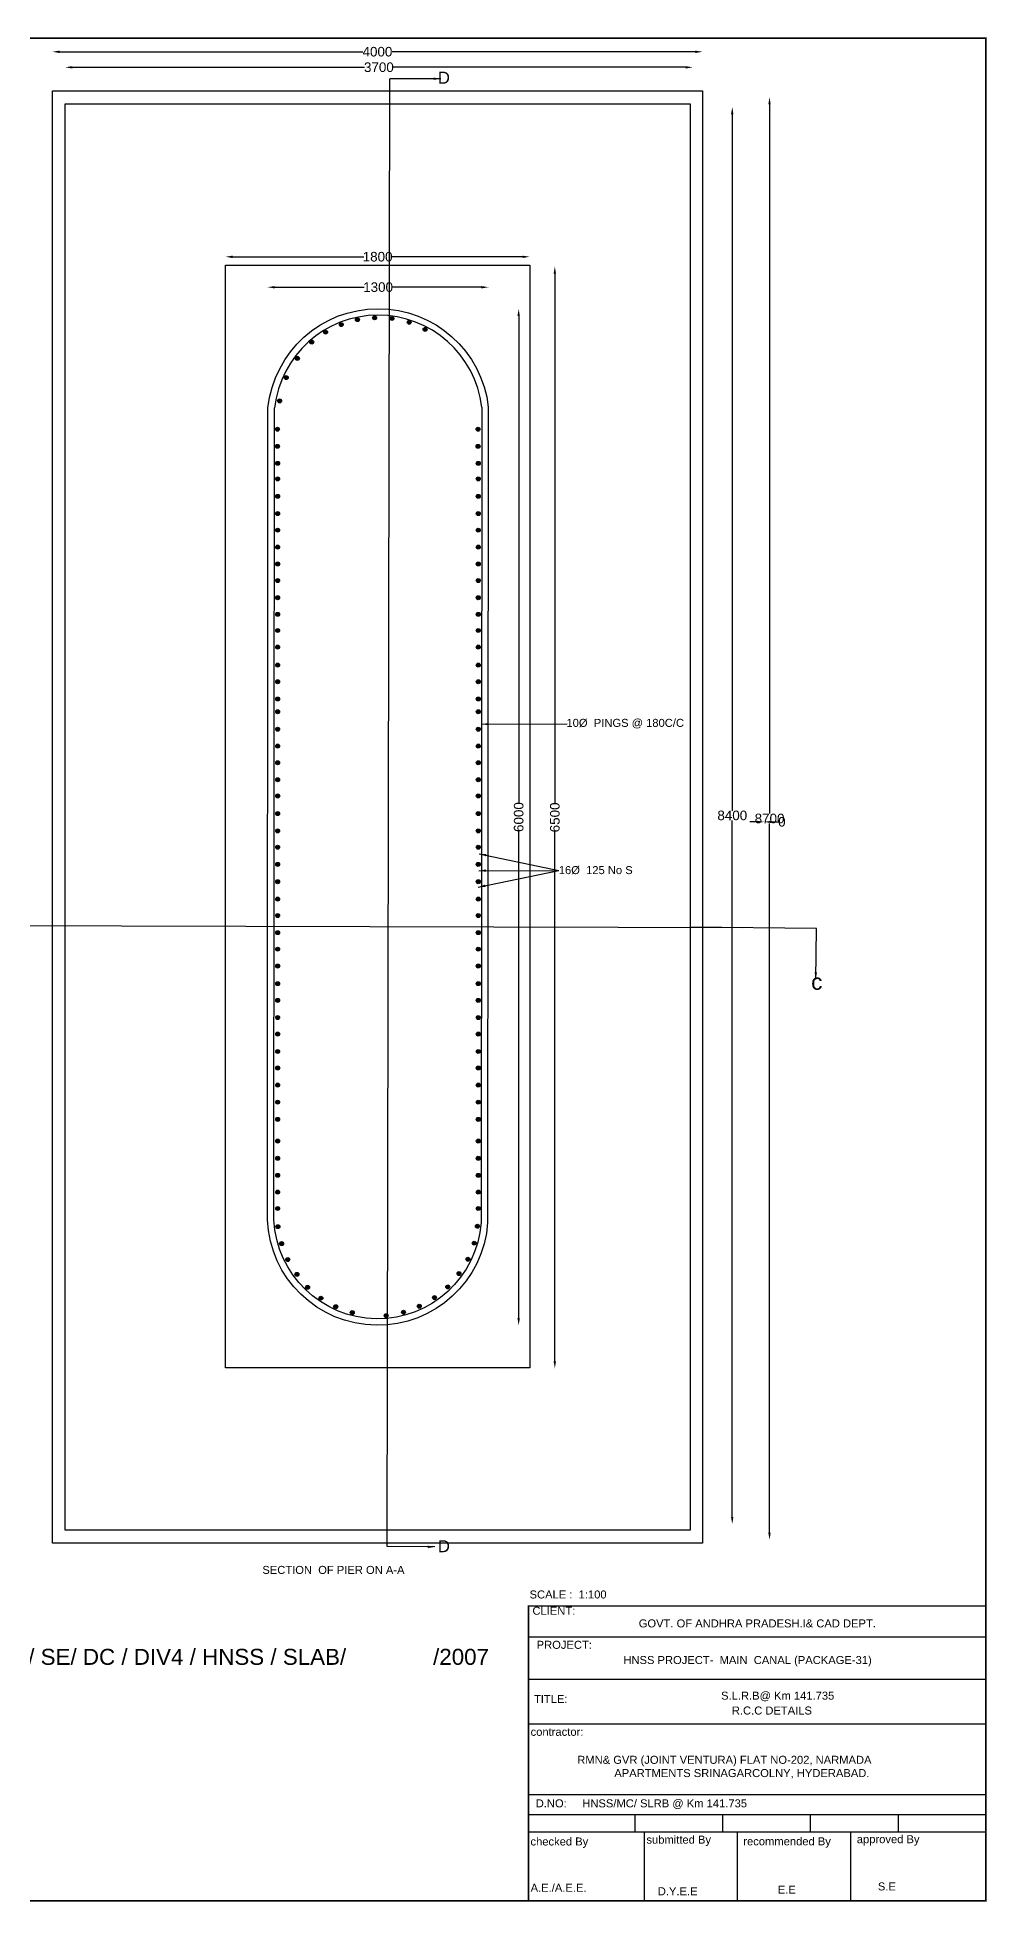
# Model space of a CAD drawing. Header units: inches. Extents: x -24493 to -7702, y 2644 to 14293.
# Drawn here: x -13636 to -7702, y 2644 to 14293 of the extents above; entities that cross this region are included whole.
import ezdxf

# ---------------------------------------------------------------- set-up
doc = ezdxf.new("R2010")
doc.units = ezdxf.units.IN
doc.header["$MEASUREMENT"] = 0
doc.styles.get("Standard").update_dxf_attribs({"font": 'arial.ttf'})
doc.dimstyles.new('ST100', dxfattribs={"dimtxt": 60, "dimasz": 45, "dimexe": 0, "dimexo": 10, "dimgap": 0.09, "dimtad": 0, "dimtih": 1, "dimtoh": 1, "dimdec": 0, "dimzin": 0, "dimdsep": 46, "dimtxsty": 'Standard', "dimcen": 0, "dimse1": 1, "dimse2": 1, "dimadec": 0, "dimazin": 0, "dimtfac": 1, "dimtdec": 0, "dimtofl": 0, "dimtmove": 0, "dimatfit": 3, "dimfxl": 50, "dimtolj": 1, "dimtzin": 0, "dimarcsym": 0})

# ---------------------------------------------------------------- blocks, each defined once
blk = doc.blocks.new('*D26')
at = {"color": 0, "lineweight": -2, "transparency": 16777216}
for p, q in [((-12415, 12922), (-11596, 12922)), ((-10603, 12922), (-11422, 12922))]:
    blk.add_line(p, q, dxfattribs=at)
at = {"color": 0, "transparency": 16777216}
for points in [[(-12415, 12929), (-12415, 12914), (-12460, 12922)], [(-10603, 12929), (-10603, 12914), (-10558, 12922)]]:
    blk.add_solid(points, dxfattribs=at)
at = {"layer": 'Defpoints', "color": 0, "transparency": 16777216}
for p in [(-12460, 12869), (-10558, 12922), (-10558, 12869)]:
    blk.add_point(p, dxfattribs=at)
at = {"color": 0, "transparency": 16777216, "insert": (-11509, 12922), "char_height": 60, "attachment_point": 5}
blk.add_mtext('\\A1;1800', dxfattribs=at)
blk = doc.blocks.new('*D27')
at = {"color": 0, "lineweight": -2, "transparency": 16777216}
for p, q in [((-12152, 12732), (-11593, 12732)), ((-10860, 12732), (-11420, 12732))]:
    blk.add_line(p, q, dxfattribs=at)
at = {"color": 0, "transparency": 16777216}
for points in [[(-12152, 12739), (-12152, 12724), (-12197, 12732)], [(-10860, 12739), (-10860, 12724), (-10815, 12732)]]:
    blk.add_solid(points, dxfattribs=at)
at = {"layer": 'Defpoints', "color": 0, "transparency": 16777216}
for p in [(-10815, 12732), (-12197, 12655), (-10815, 12655)]:
    blk.add_point(p, dxfattribs=at)
at = {"color": 0, "transparency": 16777216, "insert": (-11506, 12732), "char_height": 60, "attachment_point": 5}
blk.add_mtext('\\A1;1300', dxfattribs=at)
blk = doc.blocks.new('*D28')
at = {"color": 0, "lineweight": -2, "transparency": 16777216}
for p, q in [((-10627, 12552), (-10627, 9511)), ((-10627, 6290), (-10627, 9331))]:
    blk.add_line(p, q, dxfattribs=at)
at = {"color": 0, "transparency": 16777216}
for points in [[(-10635, 12552), (-10620, 12552), (-10627, 12597)], [(-10635, 6290), (-10620, 6290), (-10627, 6245)]]:
    blk.add_solid(points, dxfattribs=at)
at = {"layer": 'Defpoints', "color": 0, "transparency": 16777216}
for p in [(-10699, 12597), (-10699, 6245), (-10627, 6245)]:
    blk.add_point(p, dxfattribs=at)
at = {"color": 0, "transparency": 16777216, "insert": (-10627, 9421), "char_height": 60, "attachment_point": 5, "rotation": 90}
blk.add_mtext('\\A1;6000', dxfattribs=at)
blk = doc.blocks.new('*D29')
at = {"color": 0, "lineweight": -2, "transparency": 16777216}
for p, q in [((-10401, 12816), (-10401, 9508)), ((-10401, 6021), (-10401, 9329))]:
    blk.add_line(p, q, dxfattribs=at)
at = {"color": 0, "transparency": 16777216}
for points in [[(-10409, 12816), (-10394, 12816), (-10401, 12861)], [(-10409, 6021), (-10394, 6021), (-10401, 5976)]]:
    blk.add_solid(points, dxfattribs=at)
at = {"layer": 'Defpoints', "color": 0, "transparency": 16777216}
for p in [(-10400, 12861), (-10401, 5976), (-10400, 5976)]:
    blk.add_point(p, dxfattribs=at)
at = {"color": 0, "transparency": 16777216, "insert": (-10401, 9419), "char_height": 60, "attachment_point": 5, "rotation": 90}
blk.add_mtext('\\A1;6500', dxfattribs=at)
blk = doc.blocks.new('*D30')
at = {"color": 0, "lineweight": -2, "transparency": 16777216}
for p, q in [((-13497, 14203), (-11601, 14203)), ((-9523, 14203), (-11419, 14203))]:
    blk.add_line(p, q, dxfattribs=at)
at = {"color": 0, "transparency": 16777216}
for points in [[(-13497, 14210), (-13497, 14195), (-13542, 14203)], [(-9523, 14210), (-9523, 14195), (-9478, 14203)]]:
    blk.add_solid(points, dxfattribs=at)
at = {"layer": 'Defpoints', "color": 0, "transparency": 16777216}
for p in [(-9478, 14203), (-13542, 13959), (-9478, 13959)]:
    blk.add_point(p, dxfattribs=at)
at = {"color": 0, "transparency": 16777216, "insert": (-11510, 14203), "char_height": 60, "attachment_point": 5}
blk.add_mtext('\\A1;4000', dxfattribs=at)
blk = doc.blocks.new('*D31')
at = {"color": 0, "lineweight": -2, "transparency": 16777216}
for p, q in [((-13417, 14106), (-11590, 14106)), ((-9584, 14106), (-11411, 14106))]:
    blk.add_line(p, q, dxfattribs=at)
at = {"color": 0, "transparency": 16777216}
for points in [[(-13417, 14113), (-13417, 14098), (-13462, 14106)], [(-9584, 14113), (-9584, 14098), (-9539, 14106)]]:
    blk.add_solid(points, dxfattribs=at)
at = {"layer": 'Defpoints', "color": 0, "transparency": 16777216}
for p in [(-13462, 14106), (-13462, 13959), (-9539, 13959)]:
    blk.add_point(p, dxfattribs=at)
at = {"color": 0, "transparency": 16777216, "insert": (-11501, 14106), "char_height": 60, "attachment_point": 5}
blk.add_mtext('\\A1;3700', dxfattribs=at)
blk = doc.blocks.new('*D40')
at = {"color": 0, "lineweight": -2, "transparency": 16777216}
for p, q in [((-9059, 13874), (-9059, 9443)), ((-9059, 4950), (-9059, 9381))]:
    blk.add_line(p, q, dxfattribs=at)
at = {"color": 0, "transparency": 16777216}
for points in [[(-9067, 13874), (-9052, 13874), (-9059, 13919)], [(-9067, 4950), (-9052, 4950), (-9059, 4905)]]:
    blk.add_solid(points, dxfattribs=at)
at = {"layer": 'Defpoints', "color": 0, "transparency": 16777216}
for p in [(-9122, 13919), (-9059, 13919), (-9131, 4905)]:
    blk.add_point(p, dxfattribs=at)
at = {"color": 0, "transparency": 16777216, "insert": (-9059, 9412), "char_height": 60, "attachment_point": 5}
blk.add_mtext('\\A1;8700', dxfattribs=at)
blk = doc.blocks.new('*D41')
at = {"color": 0, "lineweight": -2, "transparency": 16777216}
for p, q in [((-9292, 13813), (-9292, 9461)), ((-9292, 5048), (-9292, 9400))]:
    blk.add_line(p, q, dxfattribs=at)
at = {"color": 0, "transparency": 16777216}
for points in [[(-9300, 13813), (-9285, 13813), (-9292, 13858)], [(-9300, 5048), (-9285, 5048), (-9292, 5003)]]:
    blk.add_solid(points, dxfattribs=at)
at = {"layer": 'Defpoints', "color": 0, "transparency": 16777216}
for p in [(-9205, 13858), (-9292, 5003), (-9216, 5003)]:
    blk.add_point(p, dxfattribs=at)
at = {"color": 0, "transparency": 16777216, "insert": (-9292, 9431), "char_height": 60, "attachment_point": 5}
blk.add_mtext('\\A1;8400', dxfattribs=at)
blk = doc.blocks.new('*D42')
at = {"color": 0, "lineweight": -2, "transparency": 16777216}
for p, q in [((-9137, 9391), (-9182, 9391)), ((-9047, 9391), (-9002, 9391))]:
    blk.add_line(p, q, dxfattribs=at)
at = {"color": 0, "transparency": 16777216}
for points in [[(-9137, 9398), (-9137, 9383), (-9092, 9391)], [(-9047, 9398), (-9047, 9383), (-9092, 9391)]]:
    blk.add_solid(points, dxfattribs=at)
at = {"layer": 'Defpoints', "color": 0, "transparency": 16777216}
blk.add_point((-9092, 9391), dxfattribs=at)
blk.add_point((-9092, 9391), dxfattribs=at)
blk.add_point((-9092, 9391), dxfattribs=at)
at = {"color": 0, "transparency": 16777216, "insert": (-8982, 9391), "char_height": 60, "attachment_point": 5}
blk.add_mtext('\\A1;0', dxfattribs=at)

msp = doc.modelspace()

# ---------------------------------------------------------------- hatches: boundary and pattern name
h = msp.add_hatch(color=256)
edge = h.paths.add_edge_path()
edge.add_arc((-11736.5, 12498.4), 12.3, 0, 360)
h = msp.add_hatch(color=256)
edge = h.paths.add_edge_path()
edge.add_arc((-11634.9, 12529), 12.3, 0, 360)
h = msp.add_hatch(color=256)
edge = h.paths.add_edge_path()
edge.add_arc((-11527.6, 12540.8), 12.3, 0, 360)
h = msp.add_hatch(color=256)
edge = h.paths.add_edge_path()
edge.add_arc((-11419.6, 12536.2), 12.3, 0, 360)
h = msp.add_hatch(color=256)
edge = h.paths.add_edge_path()
edge.add_arc((-11311.8, 12512.8), 12.3, 0, 360)
h = msp.add_hatch(color=256)
edge = h.paths.add_edge_path()
edge.add_arc((-11211.9, 12468), 12.3, 0, 360)
h = msp.add_hatch(color=256)
edge = h.paths.add_edge_path()
edge.add_arc((-11920.9, 12388.9), 12.3, 0, 360)
h = msp.add_hatch(color=256)
edge = h.paths.add_edge_path()
edge.add_arc((-11834.1, 12451), 12.3, 0, 360)
h = msp.add_hatch(color=256)
edge = h.paths.add_edge_path()
edge.add_arc((-12010.5, 12287), 12.3, 0, 360)
h = msp.add_hatch(color=256)
edge = h.paths.add_edge_path()
edge.add_arc((-12080.3, 12167.1), 12.3, 0, 360)
h = msp.add_hatch(color=256)
edge = h.paths.add_edge_path()
edge.add_arc((-12121.5, 12021.4), 12.3, 0, 360)
h = msp.add_hatch(color=256)
edge = h.paths.add_edge_path()
edge.add_arc((-12135.1, 11844.4), 12.3, 0, 360)
h = msp.add_hatch(color=256)
edge = h.paths.add_edge_path()
edge.add_arc((-10881, 11844.4), 12.3, 0, 360)
h = msp.add_hatch(color=256)
edge = h.paths.add_edge_path()
edge.add_arc((-12135.3, 11737.6), 12.3, 0, 360)
h = msp.add_hatch(color=256)
edge = h.paths.add_edge_path()
edge.add_arc((-10881.2, 11737.6), 12.3, 0, 360)
h = msp.add_hatch(color=256)
edge = h.paths.add_edge_path()
edge.add_arc((-12133.8, 11631.3), 12.3, 0, 360)
h = msp.add_hatch(color=256)
edge = h.paths.add_edge_path()
edge.add_arc((-12133.8, 11534.2), 12.3, 0, 360)
h = msp.add_hatch(color=256)
edge = h.paths.add_edge_path()
edge.add_arc((-10879.6, 11631.3), 12.3, 0, 360)
h = msp.add_hatch(color=256)
edge = h.paths.add_edge_path()
edge.add_arc((-10879.6, 11534.2), 12.3, 0, 360)
h = msp.add_hatch(color=256)
edge = h.paths.add_edge_path()
edge.add_arc((-12133.8, 11425.1), 12.3, 0, 360)
h = msp.add_hatch(color=256)
edge = h.paths.add_edge_path()
edge.add_arc((-10879.6, 11425.1), 12.3, 0, 360)
h = msp.add_hatch(color=256)
edge = h.paths.add_edge_path()
edge.add_arc((-12133.8, 11317.3), 12.3, 0, 360)
h = msp.add_hatch(color=256)
edge = h.paths.add_edge_path()
edge.add_arc((-10879.6, 11317.3), 12.3, 0, 360)
h = msp.add_hatch(color=256)
edge = h.paths.add_edge_path()
edge.add_arc((-12133.8, 11213.6), 12.3, 0, 360)
h = msp.add_hatch(color=256)
edge = h.paths.add_edge_path()
edge.add_arc((-10879.6, 11213.6), 12.3, 0, 360)
h = msp.add_hatch(color=256)
edge = h.paths.add_edge_path()
edge.add_arc((-12133.8, 11107.7), 12.3, 0, 360)
h = msp.add_hatch(color=256)
edge = h.paths.add_edge_path()
edge.add_arc((-10879.6, 11107.7), 12.3, 0, 360)
h = msp.add_hatch(color=256)
edge = h.paths.add_edge_path()
edge.add_arc((-12133.8, 11002.6), 12.3, 0, 360)
h = msp.add_hatch(color=256)
edge = h.paths.add_edge_path()
edge.add_arc((-10879.6, 11002.6), 12.3, 0, 360)
h = msp.add_hatch(color=256)
edge = h.paths.add_edge_path()
edge.add_arc((-12133.8, 10898.8), 12.3, 0, 360)
h = msp.add_hatch(color=256)
edge = h.paths.add_edge_path()
edge.add_arc((-10879.6, 10898.8), 12.3, 0, 360)
h = msp.add_hatch(color=256)
edge = h.paths.add_edge_path()
edge.add_arc((-12133.8, 10791.7), 12.3, 0, 360)
h = msp.add_hatch(color=256)
edge = h.paths.add_edge_path()
edge.add_arc((-10879.6, 10791.7), 12.3, 0, 360)
h = msp.add_hatch(color=256)
edge = h.paths.add_edge_path()
edge.add_arc((-12133.8, 10687.9), 12.3, 0, 360)
h = msp.add_hatch(color=256)
edge = h.paths.add_edge_path()
edge.add_arc((-10879.6, 10687.9), 12.3, 0, 360)
h = msp.add_hatch(color=256)
edge = h.paths.add_edge_path()
edge.add_arc((-12133.8, 10586.8), 12.3, 0, 360)
h = msp.add_hatch(color=256)
edge = h.paths.add_edge_path()
edge.add_arc((-12133.8, 10483), 12.3, 0, 360)
h = msp.add_hatch(color=256)
edge = h.paths.add_edge_path()
edge.add_arc((-10879.6, 10586.8), 12.3, 0, 360)
h = msp.add_hatch(color=256)
edge = h.paths.add_edge_path()
edge.add_arc((-10879.6, 10483), 12.3, 0, 360)
h = msp.add_hatch(color=256)
edge = h.paths.add_edge_path()
edge.add_arc((-12133.8, 10370.4), 12.3, 0, 360)
h = msp.add_hatch(color=256)
edge = h.paths.add_edge_path()
edge.add_arc((-10879.6, 10370.4), 12.3, 0, 360)
h = msp.add_hatch(color=256)
edge = h.paths.add_edge_path()
edge.add_arc((-12133.8, 10266.6), 12.3, 0, 360)
h = msp.add_hatch(color=256)
edge = h.paths.add_edge_path()
edge.add_arc((-10879.6, 10266.6), 12.3, 0, 360)
h = msp.add_hatch(color=256)
edge = h.paths.add_edge_path()
edge.add_arc((-12133.8, 10158.9), 12.3, 0, 360)
h = msp.add_hatch(color=256)
edge = h.paths.add_edge_path()
edge.add_arc((-10879.6, 10158.9), 12.3, 0, 360)
h = msp.add_hatch(color=256)
edge = h.paths.add_edge_path()
edge.add_arc((-12133.8, 10079.1), 12.3, 0, 360)
h = msp.add_hatch(color=256)
edge = h.paths.add_edge_path()
edge.add_arc((-10879.6, 10079.1), 12.3, 0, 360)
h = msp.add_hatch(color=256)
edge = h.paths.add_edge_path()
edge.add_arc((-12133.8, 9970.1), 12.3, 0, 360)
h = msp.add_hatch(color=256)
edge = h.paths.add_edge_path()
edge.add_arc((-10879.6, 9970.1), 12.3, 0, 360)
h = msp.add_hatch(color=256)
edge = h.paths.add_edge_path()
edge.add_arc((-12133.8, 9864.4), 12.3, 0, 360)
h = msp.add_hatch(color=256)
edge = h.paths.add_edge_path()
edge.add_arc((-10879.6, 9864.4), 12.3, 0, 360)
h = msp.add_hatch(color=256)
edge = h.paths.add_edge_path()
edge.add_arc((-12133.8, 9760.5), 12.3, 0, 360)
h = msp.add_hatch(color=256)
edge = h.paths.add_edge_path()
edge.add_arc((-10879.6, 9760.5), 12.3, 0, 360)
h = msp.add_hatch(color=256)
edge = h.paths.add_edge_path()
edge.add_arc((-12133.8, 9654.2), 12.3, 0, 360)
h = msp.add_hatch(color=256)
edge = h.paths.add_edge_path()
edge.add_arc((-12133.8, 9553.2), 12.3, 0, 360)
h = msp.add_hatch(color=256)
edge = h.paths.add_edge_path()
edge.add_arc((-10879.6, 9654.2), 12.3, 0, 360)
h = msp.add_hatch(color=256)
edge = h.paths.add_edge_path()
edge.add_arc((-10879.6, 9553.2), 12.3, 0, 360)
h = msp.add_hatch(color=256)
edge = h.paths.add_edge_path()
edge.add_arc((-12133.8, 9442.7), 12.3, 0, 360)
h = msp.add_hatch(color=256)
edge = h.paths.add_edge_path()
edge.add_arc((-10879.6, 9442.7), 12.3, 0, 360)
h = msp.add_hatch(color=256)
edge = h.paths.add_edge_path()
edge.add_arc((-12133.8, 9334.8), 12.3, 0, 360)
h = msp.add_hatch(color=256)
edge = h.paths.add_edge_path()
edge.add_arc((-10879.6, 9334.8), 12.3, 0, 360)
h = msp.add_hatch(color=256)
edge = h.paths.add_edge_path()
edge.add_arc((-12133.8, 9232.7), 12.3, 0, 360)
h = msp.add_hatch(color=256)
edge = h.paths.add_edge_path()
edge.add_arc((-10879.6, 9232.7), 12.3, 0, 360)
h = msp.add_hatch(color=256)
edge = h.paths.add_edge_path()
edge.add_arc((-12133.8, 9125.4), 12.3, 0, 360)
h = msp.add_hatch(color=256)
edge = h.paths.add_edge_path()
edge.add_arc((-10879.6, 9125.4), 12.3, 0, 360)
h = msp.add_hatch(color=256)
edge = h.paths.add_edge_path()
edge.add_arc((-12133.8, 9017.1), 12.3, 0, 360)
h = msp.add_hatch(color=256)
edge = h.paths.add_edge_path()
edge.add_arc((-10879.6, 9017.1), 12.3, 0, 360)
h = msp.add_hatch(color=256)
edge = h.paths.add_edge_path()
edge.add_arc((-12133.8, 8908.2), 12.3, 0, 360)
h = msp.add_hatch(color=256)
edge = h.paths.add_edge_path()
edge.add_arc((-10879.6, 8908.2), 12.3, 0, 360)
h = msp.add_hatch(color=256)
edge = h.paths.add_edge_path()
edge.add_arc((-12133.8, 8805.6), 12.3, 0, 360)
h = msp.add_hatch(color=256)
edge = h.paths.add_edge_path()
edge.add_arc((-10879.6, 8805.6), 12.3, 0, 360)
h = msp.add_hatch(color=256)
edge = h.paths.add_edge_path()
edge.add_arc((-12133.8, 8698.6), 12.3, 0, 360)
h = msp.add_hatch(color=256)
edge = h.paths.add_edge_path()
edge.add_arc((-10879.6, 8698.6), 12.3, 0, 360)
h = msp.add_hatch(color=256)
edge = h.paths.add_edge_path()
edge.add_arc((-12133.8, 8595.6), 12.3, 0, 360)
h = msp.add_hatch(color=256)
edge = h.paths.add_edge_path()
edge.add_arc((-10879.6, 8595.6), 12.3, 0, 360)
h = msp.add_hatch(color=256)
edge = h.paths.add_edge_path()
edge.add_arc((-12133.8, 8490.2), 12.3, 0, 360)
h = msp.add_hatch(color=256)
edge = h.paths.add_edge_path()
edge.add_arc((-12133.8, 8380), 12.3, 0, 360)
h = msp.add_hatch(color=256)
edge = h.paths.add_edge_path()
edge.add_arc((-10879.6, 8490.2), 12.3, 0, 360)
h = msp.add_hatch(color=256)
edge = h.paths.add_edge_path()
edge.add_arc((-10879.6, 8380), 12.3, 0, 360)
h = msp.add_hatch(color=256)
edge = h.paths.add_edge_path()
edge.add_arc((-12133.8, 8275.6), 12.3, 0, 360)
h = msp.add_hatch(color=256)
edge = h.paths.add_edge_path()
edge.add_arc((-10879.6, 8275.6), 12.3, 0, 360)
h = msp.add_hatch(color=256)
edge = h.paths.add_edge_path()
edge.add_arc((-12133.8, 8168.3), 12.3, 0, 360)
h = msp.add_hatch(color=256)
edge = h.paths.add_edge_path()
edge.add_arc((-10879.6, 8168.3), 12.3, 0, 360)
h = msp.add_hatch(color=256)
edge = h.paths.add_edge_path()
edge.add_arc((-12133.8, 8065.1), 12.3, 0, 360)
h = msp.add_hatch(color=256)
edge = h.paths.add_edge_path()
edge.add_arc((-10879.6, 8065.1), 12.3, 0, 360)
h = msp.add_hatch(color=256)
edge = h.paths.add_edge_path()
edge.add_arc((-12133.8, 7956.1), 12.3, 0, 360)
h = msp.add_hatch(color=256)
edge = h.paths.add_edge_path()
edge.add_arc((-10879.6, 7956.1), 12.3, 0, 360)
h = msp.add_hatch(color=256)
edge = h.paths.add_edge_path()
edge.add_arc((-12133.8, 7853.4), 12.3, 0, 360)
h = msp.add_hatch(color=256)
edge = h.paths.add_edge_path()
edge.add_arc((-10879.6, 7853.4), 12.3, 0, 360)
h = msp.add_hatch(color=256)
edge = h.paths.add_edge_path()
edge.add_arc((-12133.8, 7746.2), 12.3, 0, 360)
h = msp.add_hatch(color=256)
edge = h.paths.add_edge_path()
edge.add_arc((-10879.6, 7746.2), 12.3, 0, 360)
h = msp.add_hatch(color=256)
edge = h.paths.add_edge_path()
edge.add_arc((-12133.8, 7639.5), 12.3, 0, 360)
h = msp.add_hatch(color=256)
edge = h.paths.add_edge_path()
edge.add_arc((-10879.6, 7639.5), 12.3, 0, 360)
h = msp.add_hatch(color=256)
edge = h.paths.add_edge_path()
edge.add_arc((-12133.8, 7532.1), 12.3, 0, 360)
h = msp.add_hatch(color=256)
edge = h.paths.add_edge_path()
edge.add_arc((-10879.6, 7532.1), 12.3, 0, 360)
h = msp.add_hatch(color=256)
edge = h.paths.add_edge_path()
edge.add_arc((-12133.8, 7396.4), 12.3, 0, 360)
h = msp.add_hatch(color=256)
edge = h.paths.add_edge_path()
edge.add_arc((-10879.6, 7396.4), 12.3, 0, 360)
h = msp.add_hatch(color=256)
edge = h.paths.add_edge_path()
edge.add_arc((-12133.8, 7288.9), 12.3, 0, 360)
h = msp.add_hatch(color=256)
edge = h.paths.add_edge_path()
edge.add_arc((-10879.6, 7288.9), 12.3, 0, 360)
h = msp.add_hatch(color=256)
edge = h.paths.add_edge_path()
edge.add_arc((-12133.8, 7182.5), 12.3, 0, 360)
h = msp.add_hatch(color=256)
edge = h.paths.add_edge_path()
edge.add_arc((-10879.6, 7182.5), 12.3, 0, 360)
h = msp.add_hatch(color=256)
edge = h.paths.add_edge_path()
edge.add_arc((-12133.8, 7077.5), 12.3, 0, 360)
h = msp.add_hatch(color=256)
edge = h.paths.add_edge_path()
edge.add_arc((-10879.6, 7077.5), 12.3, 0, 360)
h = msp.add_hatch(color=256)
edge = h.paths.add_edge_path()
edge.add_arc((-12133.8, 6975.3), 12.3, 0, 360)
h = msp.add_hatch(color=256)
edge = h.paths.add_edge_path()
edge.add_arc((-12132.4, 6861.6), 12.3, 0, 360)
h = msp.add_hatch(color=256)
edge = h.paths.add_edge_path()
edge.add_arc((-10885.2, 6864.3), 12.3, 0, 360)
h = msp.add_hatch(color=256)
edge = h.paths.add_edge_path()
edge.add_arc((-10879.6, 6975.3), 12.3, 0, 360)
h = msp.add_hatch(color=256)
edge = h.paths.add_edge_path()
edge.add_arc((-12109, 6755.7), 12.3, 0, 360)
h = msp.add_hatch(color=256)
edge = h.paths.add_edge_path()
edge.add_arc((-10905.2, 6758.5), 12.3, 0, 360)
h = msp.add_hatch(color=256)
edge = h.paths.add_edge_path()
edge.add_arc((-12070.7, 6656.3), 12.3, 0, 360)
h = msp.add_hatch(color=256)
edge = h.paths.add_edge_path()
edge.add_arc((-10944.8, 6658.4), 12.3, 0, 360)
h = msp.add_hatch(color=256)
edge = h.paths.add_edge_path()
edge.add_arc((-12013.3, 6563.5), 12.3, 0, 360)
h = msp.add_hatch(color=256)
edge = h.paths.add_edge_path()
edge.add_arc((-11000.2, 6568.7), 12.3, 0, 360)
h = msp.add_hatch(color=256)
edge = h.paths.add_edge_path()
edge.add_arc((-11946.7, 6482.8), 12.3, 0, 360)
h = msp.add_hatch(color=256)
edge = h.paths.add_edge_path()
edge.add_arc((-11863.5, 6414.9), 12.3, 0, 360)
h = msp.add_hatch(color=256)
edge = h.paths.add_edge_path()
edge.add_arc((-11153.5, 6418.6), 12.3, 0, 360)
h = msp.add_hatch(color=256)
edge = h.paths.add_edge_path()
edge.add_arc((-11070.3, 6485.4), 12.3, 0, 360)
h = msp.add_hatch(color=256)
edge = h.paths.add_edge_path()
edge.add_arc((-11770.5, 6361.5), 12.3, 0, 360)
h = msp.add_hatch(color=256)
edge = h.paths.add_edge_path()
edge.add_arc((-11667.3, 6324.8), 12.3, 0, 360)
h = msp.add_hatch(color=256)
edge = h.paths.add_edge_path()
edge.add_arc((-11455.4, 6305.7), 12.3, 0, 360)
h = msp.add_hatch(color=256)
edge = h.paths.add_edge_path()
edge.add_arc((-11347.1, 6326.8), 12.3, 0, 360)
h = msp.add_hatch(color=256)
edge = h.paths.add_edge_path()
edge.add_arc((-11248.5, 6364.6), 12.3, 0, 360)

# ---------------------------------------------------------------- linework, layer by layer
at = {"const_width": 10}
for points in [[(-24488.2, 14288.4), (-7706.6, 14288.4), (-7706.6, 2648.7), (-24488.2, 2648.7)], [(-10566.3, 4491.3), (-7706.6, 4491.3), (-7706.6, 2648.7), (-10566.3, 2648.7)]]:
    msp.add_lwpolyline(points, close=True, dxfattribs=at)
for points in [[(-13541.9, 13958.8), (-9477.6, 13958.8), (-9477.6, 4884.6), (-13541.9, 4884.6)], [(-13462.2, 13877.8), (-9556.1, 13877.8), (-9556.1, 4965.8), (-13462.2, 4965.8)], [(-12459.5, 12868.7), (-10558.2, 12868.7), (-10558.2, 5978.9), (-12459.5, 5978.9)]]:
    msp.add_lwpolyline(points, close=True)
for points in [[(-12194.2, 11977.6, -0.8975496), (-10816.9, 11981.6, -3.2852405)], [(-10816.9, 11981.6), (-10821.3, 6887, -0.9450411), (-12197.9, 6904.5), (-12194.2, 11977.6)], [(-10857.9, 11981.6), (-10862.3, 6888.5, -0.9433792), (-12156.9, 6905.4), (-12153.2, 11977.6)]]:
    msp.add_lwpolyline(points, format="xyb")
for points in [[(-10566.3, 4298.5), (-7706.6, 4298.5)], [(-10566.3, 4034.2), (-7706.6, 4034.2)], [(-10566.3, 3755.9), (-7706.6, 3755.9)], [(-10566.3, 3314.3), (-7706.6, 3314.3)], [(-10566.3, 3188.1), (-7706.6, 3188.1)], [(-9900.8, 3188.1), (-9900.8, 3079.9)], [(-9354, 3188.1), (-9354, 3079.9)], [(-8804.8, 3188.1), (-8804.8, 3079.9)], [(-8254.8, 3188.1), (-8254.8, 3079.9)], [(-10566.3, 3079.9), (-7706.6, 3079.9)], [(-9842.1, 3079.9), (-9842.1, 2648.7)], [(-9262.1, 3079.9), (-9262.1, 2648.7)], [(-8552.8, 3079.9), (-8552.8, 2648.7)]]:
    msp.add_lwpolyline(points)
for centre in [(-11736.5, 12498.4), (-11634.9, 12529), (-11527.6, 12540.8), (-11419.6, 12536.2), (-11311.8, 12512.8), (-11211.9, 12468), (-11920.9, 12388.9), (-11834.1, 12451), (-12010.5, 12287), (-12080.3, 12167.1), (-12121.5, 12021.4), (-12135.1, 11844.4), (-10881, 11844.4), (-12135.3, 11737.6), (-10881.2, 11737.6), (-12133.8, 11631.3), (-12133.8, 11534.2), (-10879.6, 11631.3), (-10879.6, 11534.2), (-12133.8, 11425.1), (-10879.6, 11425.1), (-12133.8, 11317.3), (-10879.6, 11317.3), (-12133.8, 11213.6), (-10879.6, 11213.6), (-12133.8, 11107.7), (-10879.6, 11107.7), (-12133.8, 11002.6), (-10879.6, 11002.6), (-12133.8, 10898.8), (-10879.6, 10898.8), (-12133.8, 10791.7), (-10879.6, 10791.7), (-12133.8, 10687.9), (-10879.6, 10687.9), (-12133.8, 10586.8), (-12133.8, 10483), (-10879.6, 10586.8), (-10879.6, 10483), (-12133.8, 10370.4), (-10879.6, 10370.4), (-12133.8, 10266.6), (-10879.6, 10266.6), (-12133.8, 10158.9), (-10879.6, 10158.9), (-12133.8, 10079.1), (-10879.6, 10079.1), (-12133.8, 9970.1), (-10879.6, 9970.1), (-12133.8, 9864.4), (-10879.6, 9864.4), (-12133.8, 9760.5), (-10879.6, 9760.5), (-12133.8, 9654.2), (-12133.8, 9553.2), (-10879.6, 9654.2), (-10879.6, 9553.2), (-12133.8, 9442.7), (-10879.6, 9442.7), (-12133.8, 9334.8), (-10879.6, 9334.8), (-12133.8, 9232.7), (-10879.6, 9232.7), (-12133.8, 9125.4), (-10879.6, 9125.4), (-12133.8, 9017.1), (-10879.6, 9017.1), (-12133.8, 8908.2), (-10879.6, 8908.2), (-12133.8, 8805.6), (-10879.6, 8805.6), (-12133.8, 8698.6), (-10879.6, 8698.6), (-12133.8, 8595.6), (-10879.6, 8595.6), (-12133.8, 8490.2), (-12133.8, 8380), (-10879.6, 8490.2), (-10879.6, 8380), (-12133.8, 8275.6), (-10879.6, 8275.6), (-12133.8, 8168.3), (-10879.6, 8168.3), (-12133.8, 8065.1), (-10879.6, 8065.1), (-12133.8, 7956.1), (-10879.6, 7956.1), (-12133.8, 7853.4), (-10879.6, 7853.4), (-12133.8, 7746.2), (-10879.6, 7746.2), (-12133.8, 7639.5), (-10879.6, 7639.5), (-12133.8, 7532.1), (-10879.6, 7532.1), (-12133.8, 7396.4), (-10879.6, 7396.4), (-12133.8, 7288.9), (-10879.6, 7288.9), (-12133.8, 7182.5), (-10879.6, 7182.5), (-12133.8, 7077.5), (-10879.6, 7077.5), (-12133.8, 6975.3), (-12132.4, 6861.6), (-10885.2, 6864.3), (-10879.6, 6975.3), (-12109, 6755.7), (-10905.2, 6758.5), (-12070.7, 6656.3), (-10944.8, 6658.4), (-12013.3, 6563.5), (-11000.2, 6568.7), (-11946.7, 6482.8), (-11863.5, 6414.9), (-11153.5, 6418.6), (-11070.3, 6485.4), (-11770.5, 6361.5), (-11667.3, 6324.8), (-11455.4, 6305.7), (-11347.1, 6326.8), (-11248.5, 6364.6)]:
    msp.add_circle(centre, 12.3)
msp.add_arc((-11505.3, 11905.4), 651.9, 6.71465, 173.638)

# ---------------------------------------------------------------- texts
for s, height, p in [('D', 75, (-11132.6, 14003.4)), (' 10Ø  PINGS @ 180C/C', 50, (-10347.9, 9984.6)), (' 16Ø  125 No S', 50, (-10396, 9064.6)), ('c', 100, (-8798.9, 8341.8)), ('D', 75, (-11132.6, 4827.6)), (' SECTION  OF PIER ON A-A', 50, (-12248.9, 4691.9)), ('    SCALE :  1:100', 50, (-10636.7, 4538.5)), ('    CLIENT:', 50, (-10618.8, 4436.8)), ('   GOVT. OF ANDHRA PRADESH.I& CAD DEPT.', 50, (-9935, 4357.7)), (' DRG NO. CE/CDO/ SE/ DC / DIV4 / HNSS / SLAB/              /2007', 100, (-14911.2, 4123.8)), ('   PROJECT:', 50, (-10573, 4224)), ('    HNSS PROJECT-  MAIN  CANAL (PACKAGE-31)', 50, (-10050.3, 4128.9)), ('     TITLE:', 50, (-10628.7, 3885.6)), ('    S.L.R.B@ Km 141.735', 50, (-9439.6, 3906.3)), ('R.C.C DETAILS', 50, (-9294.7, 3813.4)), ('     contractor:', 50, (-10649.7, 3680.3)), ('   RMN& GVR (JOINT VENTURA) FLAT NO-202, NARMADA', 50, (-10319.3, 3505.4)), ('   APARTMENTS SRINAGARCOLNY, HYDERABAD.', 50, (-10087.7, 3422.5)), ('       D.NO:     HNSS/MC/ SLRB @ Km 141.735', 50, (-10656.4, 3233.3)), ('    checked By', 50, (-10631, 2995)), ('    submitted By', 50, (-9906.3, 3006.6)), ('    recommended By', 50, (-9300.7, 2996.2)), (' approved By', 50, (-8533, 3009.4)), ('    A.E./A.E.E.', 50, (-10630.1, 2706)), ('      D.Y.E.E', 50, (-9874, 2683.9)), ('         E.E', 50, (-9181.9, 2693.7)), ('      S.E', 50, (-8498.4, 2714.3))]:
    msp.add_text(s, height=height).set_placement(p)

# ---------------------------------------------------------------- dimensions: what is measured, and where the dimension line sits
for base, p1, p2, text, picture, middle in [((-9477.6, 14202.6), (-13541.9, 13958.8), (-9477.6, 13958.8), '4000', '*D30', (-11509.7, 14202.6)), ((-13462.2, 14106), (-9539.3, 13958.8), (-13462.2, 13958.8), '3700', '*D31', (-11500.7, 14106)), ((-10558.2, 12921.6), (-12459.5, 12868.7), (-10558.2, 12868.7), '1800', '*D26', (-11508.8, 12921.6)), ((-10815.2, 12731.9), (-12197.3, 12654.9), (-10815.2, 12654.9), '1300', '*D27', (-11506.3, 12731.9))]:
    dim = msp.add_linear_dim(base=base, p1=p1, p2=p2, text=text, dimstyle='ST100')
    dim.commit()
    dim.dimension.update_dxf_attribs({"geometry": picture, "text_midpoint": middle})
for base, p1, p2, text, picture, middle in [((-9059.3, 13918.7), (-9131.2, 4905.3), (-9122, 13918.7), '8700', '*D40', (-9059.3, 9412)), ((-9292.1, 5003.1), (-9204.9, 13858), (-9216.2, 5003.1), '8400', '*D41', (-9292.1, 9430.5))]:
    dim = msp.add_linear_dim(base=base, p1=p1, p2=p2, angle=90, text=text, dimstyle='ST100')
    dim.commit()
    dim.dimension.update_dxf_attribs({"geometry": picture, "text_midpoint": middle})
for base, p1, p2, text, picture, middle in [((-10401.1, 5976.4), (-10399.7, 12860.8), (-10399.7, 5976.4), '6500', '*D29', (-10401.1, 9418.6)), ((-10627.1, 6244.9), (-10699, 12596.9), (-10699, 6244.9), '6000', '*D28', (-10627.1, 9420.9))]:
    dim = msp.add_linear_dim(base=base, p1=p1, p2=p2, angle=90, text=text, dimstyle='ST100', override={"dimtih": 0})
    dim.commit()
    dim.dimension.update_dxf_attribs({"geometry": picture, "text_midpoint": middle})
dim = msp.add_linear_dim(base=(-9091.7863087, 9390.7167623), p1=(-9091.7863087, 9390.7167623), p2=(-9091.7863087, 9390.7167623), dimstyle='ST100')
dim.commit()
dim.dimension.update_dxf_attribs({"geometry": '*D42', "text_midpoint": (-8982.1328708, 9390.7167623)})

# ---------------------------------------------------------------- leaders
for points in [[(-11150.7, 4860.5), (-11448.3, 4862.7), (-11432.7, 14034.8)], [(-11114.2, 14034.3), (-11432.7, 14034.8)], [(-10859.6, 10001.5), (-10323.3, 10003.4)], [(-10879.7, 8983.2), (-10376.7, 9088.1)], [(-10876.2, 9086.1), (-10376.7, 9088.1)], [(-10874.9, 9192.1), (-10376.7, 9088.1)], [(-14278.8, 8439.7), (-14274.4, 8743.9), (-9229.4, 8731.3)], [(-8770.4, 8405.4), (-8766.1, 8725.2), (-9556.1, 8732.1)]]:
    msp.add_leader(points, dimstyle='ST100', override={"dimgap": 0.09, "dimtad": 0})

doc.saveas('drawing.dxf')
